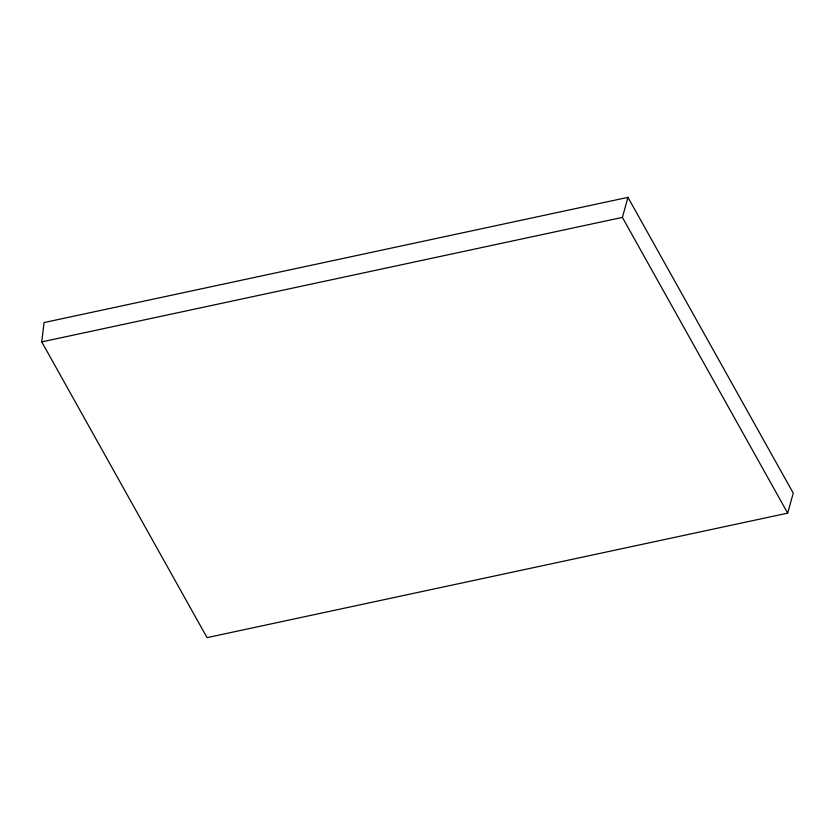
<?xml version="1.0" encoding="UTF-8"?>
<svg xmlns="http://www.w3.org/2000/svg" width="835" height="835" viewBox="0 0 835 835"><rect width="100%" height="100%" fill="white"/><g stroke="black" fill="none" stroke-linecap="round" stroke-linejoin="round"><path stroke-width="1.25" d="M41.75 341.891L44.057 322.56L627.962 197.363L793.25 493.109L787.687 513.139L207.038 637.637L41.75 341.891L622.399 217.403L627.962 197.363M622.399 217.403L787.687 513.139"/></g></svg>
